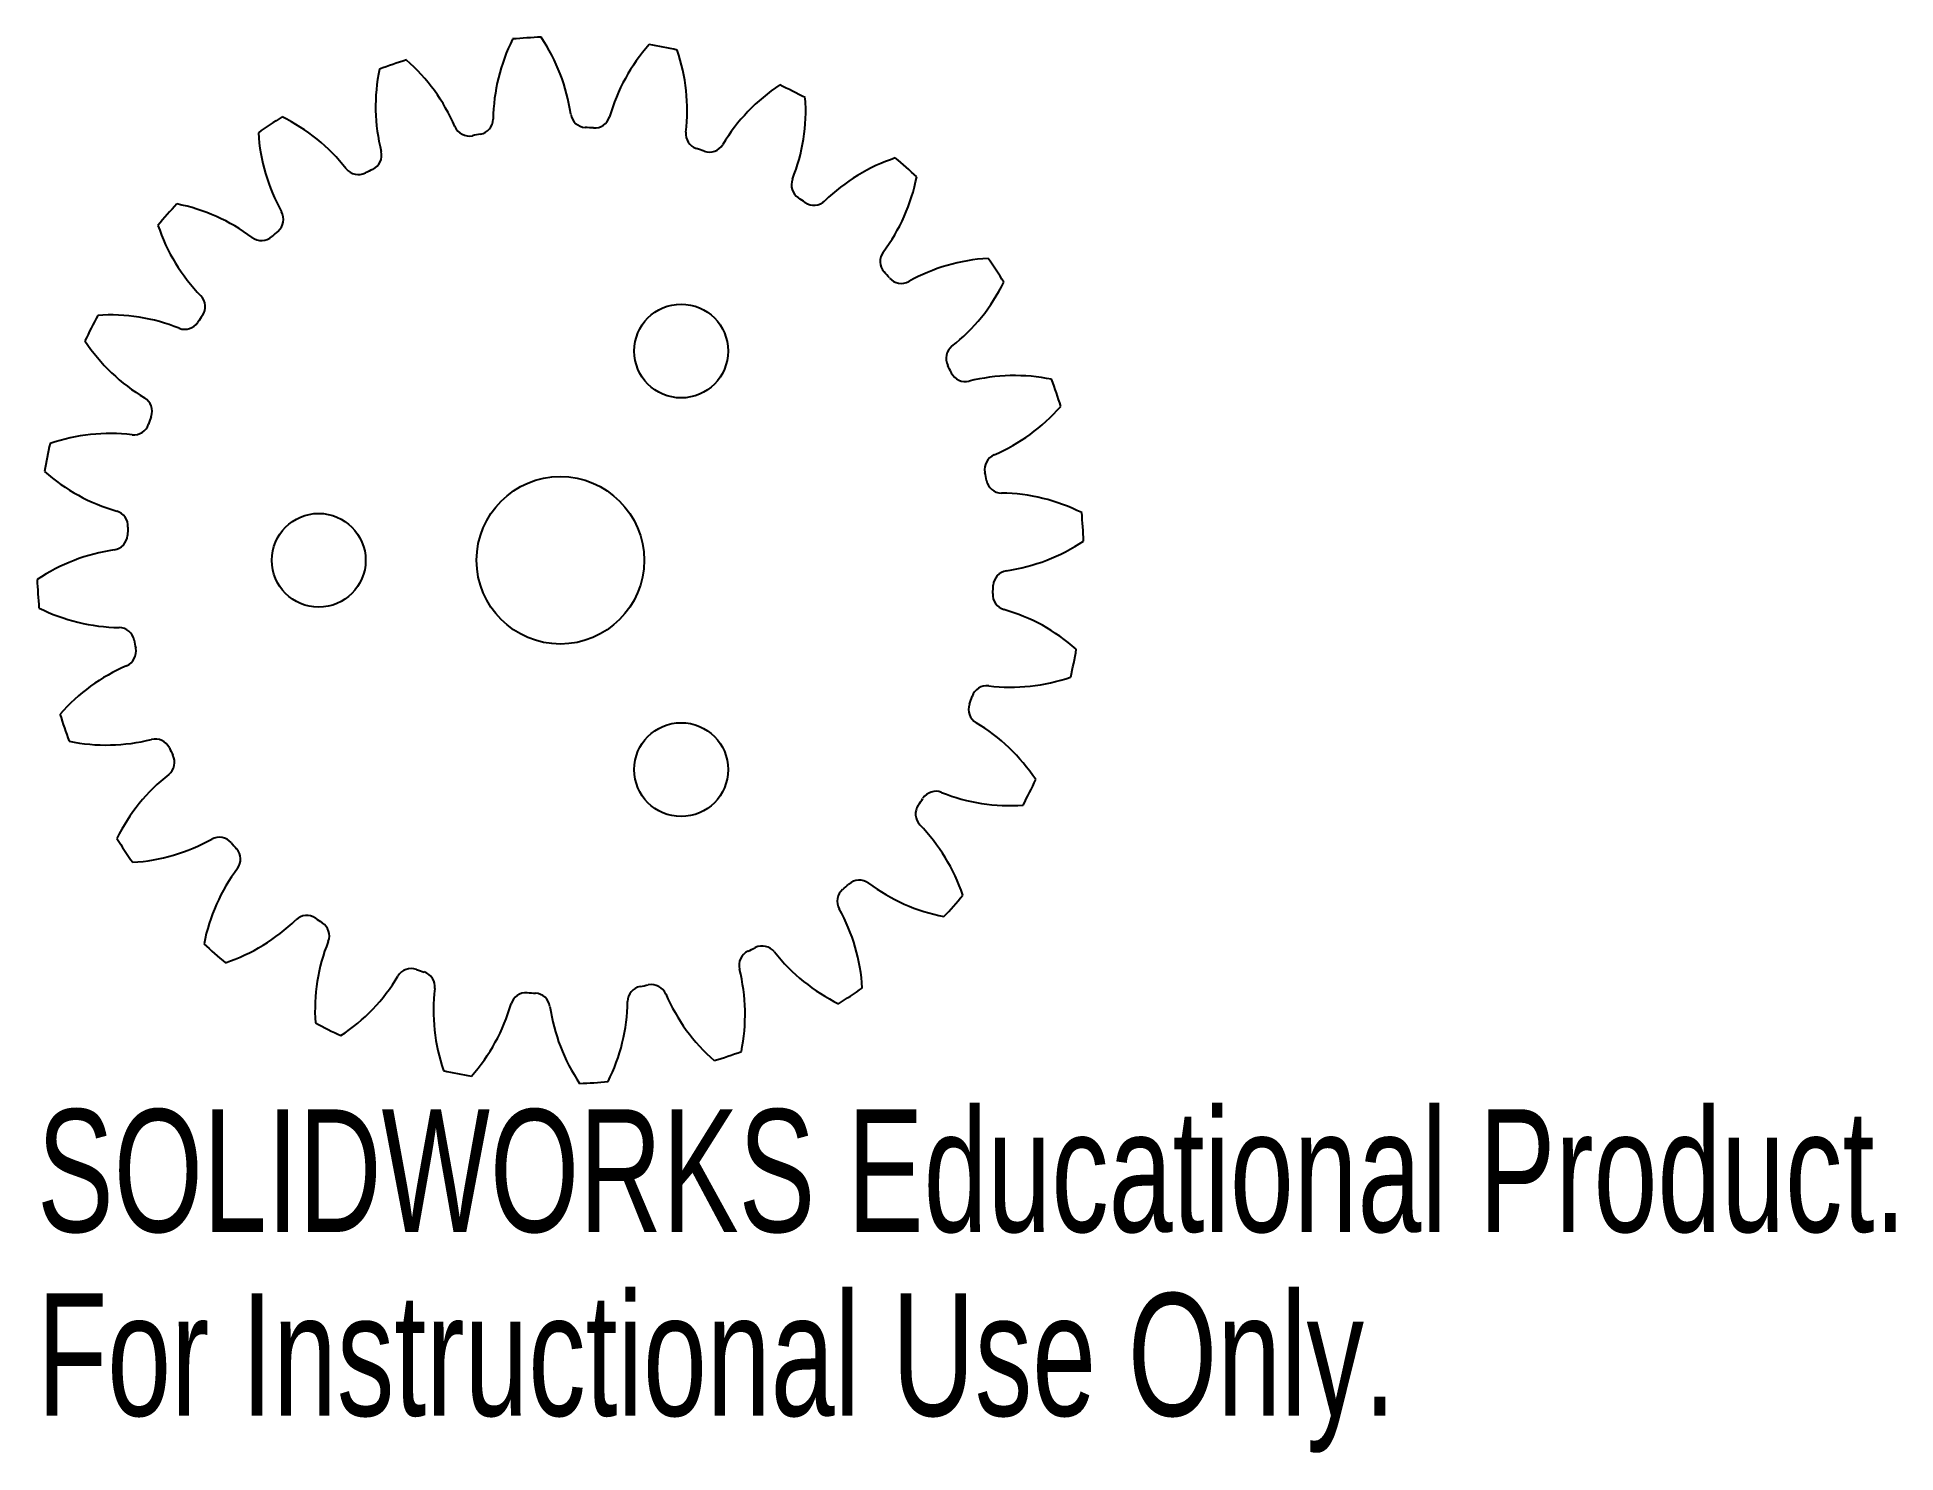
# Model space of a CAD drawing. Header units: inches. Extents: x -0.81 to 2.07, y -1.39 to 0.81.
import ezdxf

# ---------------------------------------------------------------- set-up
doc = ezdxf.new("R2010")
doc.units = ezdxf.units.IN
doc.header["$MEASUREMENT"] = 0
doc.styles.add('SLDTEXTSTYLE0', font='TXT', dxfattribs={"width": 0.7})

msp = doc.modelspace()

# ---------------------------------------------------------------- linework, layer by layer
at = {"color": 7, "linetype": 'Continuous', "lineweight": 25}
for centre, radius in [((0.1875, 0.3248), 0.0728), ((0, 0), 0.13), ((-0.375, 0), 0.0728), ((0.1875, -0.3248), 0.0728)]:
    msp.add_circle(centre, radius, dxfattribs=at)
for centre, radius, start, end in [((0.1844, 0.6802), 0.2888, 153.4931, 179.0796), ((0, 0), 0.8125, 92.1002, 95.2283), ((-0.2697, 0.6511), 0.2888, 8.2488, 33.8353), ((0.3542, 0.6093), 0.2888, 138.4931, 164.0796), ((0, 0), 0.8125, 77.1002, 80.2283), ((-0.092, 0.6987), 0.2888, 353.2488, 18.8353), ((0.0021, 0.7048), 0.2888, 168.4931, 194.0796), ((0, 0), 0.8125, 107.1002, 110.2283), ((-0.429, 0.5591), 0.2888, 23.2488, 48.8353), ((0.4998, 0.4969), 0.2888, 123.4931, 149.0796), ((0, 0), 0.8125, 62.1002, 65.2283), ((0.0401, 0.696), 0.0242, 188.2488, 266.7034), ((0.092, 0.6987), 0.2888, 338.2488, 3.8353), ((0, 0), 0.8125, 122.1002, 125.2283), ((-0.1804, 0.6813), 0.2888, 183.4931, 209.0796), ((-0.5591, 0.429), 0.2888, 38.2488, 63.8353), ((-0.1414, 0.6827), 0.0242, 203.2488, 281.7034), ((-0.1285, 0.6852), 0.0242, 280.6251, 359.0796), ((0, 0), 0.673, 85.6251, 86.7034), ((0.0532, 0.6952), 0.0242, 265.6251, 344.0796), ((0.2189, 0.6619), 0.0242, 173.2488, 251.7034), ((0, 0), 0.673, 100.6251, 101.7034), ((0, 0), 0.673, 70.6251, 71.7034), ((0.2313, 0.6577), 0.0242, 250.6251, 329.0796), ((-0.3133, 0.6228), 0.0242, 218.2488, 296.7034), ((0, 0), 0.673, 115.6251, 116.7034), ((-0.3015, 0.6286), 0.0242, 295.6251, 14.0796), ((0.6114, 0.3506), 0.2888, 108.4931, 134.0796), ((0, 0), 0.8125, 47.1002, 50.2283), ((0.3827, 0.5827), 0.0242, 158.2488, 236.7034), ((0.2697, 0.6511), 0.2888, 323.2488, 348.8353), ((0, 0), 0.8125, 137.1002, 140.2283), ((-0.6511, 0.2697), 0.2888, 53.2488, 78.8353), ((0, 0), 0.673, 55.6251, 56.7034), ((0.3936, 0.5754), 0.0242, 235.6251, 314.0796), ((-0.3506, 0.6114), 0.2888, 198.4931, 224.0796), ((-0.4539, 0.5292), 0.0242, 310.6251, 29.0796), ((-0.4638, 0.5205), 0.0242, 233.2488, 311.7034), ((0, 0), 0.673, 130.6251, 131.7034), ((0.5205, 0.4638), 0.0242, 143.2488, 221.7034), ((0.6813, 0.1804), 0.2888, 93.4931, 119.0796), ((0, 0), 0.8125, 32.1002, 35.2283), ((0, 0), 0.673, 40.6251, 41.7034), ((0.5292, 0.4539), 0.0242, 220.6251, 299.0796), ((-0.5754, 0.3936), 0.0242, 325.6251, 44.0796), ((0.429, 0.5591), 0.2888, 308.2488, 333.8353), ((0, 0), 0.8125, 152.1002, 155.2283), ((-0.6987, 0.092), 0.2888, 68.2488, 93.8353), ((0, 0), 0.673, 145.6251, 146.7034), ((-0.5827, 0.3827), 0.0242, 248.2488, 326.7034), ((-0.4969, 0.4998), 0.2888, 213.4931, 239.0796), ((0.6228, 0.3133), 0.0242, 128.2488, 206.7034), ((0, 0), 0.673, 25.6251, 26.7034), ((0.6286, 0.3015), 0.0242, 205.6251, 284.0796), ((0.7048, -0.0021), 0.2888, 78.4931, 104.0796), ((0, 0), 0.8125, 17.1002, 20.2283), ((-0.6577, 0.2313), 0.0242, 340.6251, 59.0796), ((0.5591, 0.429), 0.2888, 293.2488, 318.8353), ((-0.6619, 0.2189), 0.0242, 263.2488, 341.7034), ((0, 0), 0.673, 160.6251, 161.7034), ((0, 0), 0.8125, 167.1002, 170.2283), ((-0.6987, -0.092), 0.2888, 83.2488, 108.8353), ((0.6827, 0.1414), 0.0242, 113.2488, 191.7034), ((-0.6093, 0.3542), 0.2888, 228.4931, 254.0796), ((0, 0), 0.673, 10.6251, 11.7034), ((0.6852, 0.1285), 0.0242, 190.6251, 269.0796), ((0.6802, -0.1844), 0.2888, 63.4931, 89.0796), ((-0.6952, 0.0532), 0.0242, 355.6251, 74.0796), ((0, 0), 0.8125, 2.1002, 5.2283), ((-0.696, 0.0401), 0.0242, 278.2488, 356.7034), ((0, 0), 0.673, 175.6251, 176.7034), ((0.6511, 0.2697), 0.2888, 278.2488, 303.8353), ((-0.6511, -0.2697), 0.2888, 98.2488, 123.8353), ((0.696, -0.0401), 0.0242, 98.2488, 176.7034), ((0, 0), 0.8125, 182.1002, 185.2283), ((0, 0), 0.673, 355.6251, 356.7034), ((0.6952, -0.0532), 0.0242, 175.6251, 254.0796), ((-0.6802, 0.1844), 0.2888, 243.4931, 269.0796), ((0.6093, -0.3542), 0.2888, 48.4931, 74.0796), ((-0.6852, -0.1285), 0.0242, 10.6251, 89.0796), ((-0.6827, -0.1414), 0.0242, 293.2488, 11.7034), ((0, 0), 0.673, 190.6251, 191.7034), ((0, 0), 0.8125, 347.1002, 350.2283), ((-0.5591, -0.429), 0.2888, 113.2488, 138.8353), ((0.6619, -0.2189), 0.0242, 83.2488, 161.7034), ((0.6987, 0.092), 0.2888, 263.2488, 288.8353), ((0.6577, -0.2313), 0.0242, 160.6251, 239.0796), ((0, 0), 0.673, 340.6251, 341.7034), ((0, 0), 0.8125, 197.1002, 200.2283), ((0.4969, -0.4998), 0.2888, 33.4931, 59.0796), ((-0.7048, 0.0021), 0.2888, 258.4931, 284.0796), ((-0.6286, -0.3015), 0.0242, 25.6251, 104.0796), ((-0.6228, -0.3133), 0.0242, 308.2488, 26.7034), ((0, 0), 0.673, 205.6251, 206.7034), ((-0.429, -0.5591), 0.2888, 128.2488, 153.8353), ((0, 0), 0.8125, 332.1002, 335.2283), ((0, 0), 0.673, 325.6251, 326.7034), ((0.5827, -0.3827), 0.0242, 68.2488, 146.7034), ((0.6987, -0.092), 0.2888, 248.2488, 273.8353), ((0.5754, -0.3936), 0.0242, 145.6251, 224.0796), ((0, 0), 0.8125, 212.1002, 215.2283), ((-0.5292, -0.4539), 0.0242, 40.6251, 119.0796), ((0.3506, -0.6114), 0.2888, 18.4931, 44.0796), ((-0.6813, -0.1804), 0.2888, 273.4931, 299.0796), ((0, 0), 0.673, 220.6251, 221.7034), ((-0.5205, -0.4638), 0.0242, 323.2488, 41.7034), ((-0.2697, -0.6511), 0.2888, 143.2488, 168.8353), ((0.4539, -0.5292), 0.0242, 130.6251, 209.0796), ((0, 0), 0.673, 310.6251, 311.7034), ((0.4638, -0.5205), 0.0242, 53.2488, 131.7034), ((0.6511, -0.2697), 0.2888, 233.2488, 258.8353), ((0.1804, -0.6813), 0.2888, 3.4931, 29.0796), ((0, 0), 0.8125, 317.1002, 320.2283), ((-0.6114, -0.3506), 0.2888, 288.4931, 314.0796), ((-0.3936, -0.5754), 0.0242, 55.6251, 134.0796), ((0, 0), 0.673, 235.6251, 236.7034), ((-0.3827, -0.5827), 0.0242, 338.2488, 56.7034), ((0, 0), 0.8125, 227.1002, 230.2283), ((-0.092, -0.6987), 0.2888, 158.2488, 183.8353), ((0, 0), 0.673, 295.6251, 296.7034), ((0.3133, -0.6228), 0.0242, 38.2488, 116.7034), ((-0.2313, -0.6577), 0.0242, 70.6251, 149.0796), ((0.3015, -0.6286), 0.0242, 115.6251, 194.0796), ((-0.0021, -0.7048), 0.2888, 348.4931, 14.0796), ((0.5591, -0.429), 0.2888, 218.2488, 243.8353), ((-0.4998, -0.4969), 0.2888, 303.4931, 329.0796), ((0, 0), 0.673, 250.6251, 251.7034), ((-0.2189, -0.6619), 0.0242, 353.2488, 71.7034), ((0.1285, -0.6852), 0.0242, 100.6251, 179.0796), ((0, 0), 0.673, 280.6251, 281.7034), ((0.1414, -0.6827), 0.0242, 23.2488, 101.7034), ((0.092, -0.6987), 0.2888, 173.2488, 198.8353), ((-0.3542, -0.6093), 0.2888, 318.4931, 344.0796), ((-0.0532, -0.6952), 0.0242, 85.6251, 164.0796), ((0, 0), 0.673, 265.6251, 266.7034), ((-0.0401, -0.696), 0.0242, 8.2488, 86.7034), ((-0.1844, -0.6802), 0.2888, 333.4931, 359.0796), ((0.429, -0.5591), 0.2888, 203.2488, 228.8353), ((0, 0), 0.8125, 302.1002, 305.2283), ((0, 0), 0.8125, 242.1002, 245.2283), ((0.2697, -0.6511), 0.2888, 188.2488, 213.8353), ((0, 0), 0.8125, 287.1002, 290.2283), ((0, 0), 0.8125, 257.1002, 260.2283), ((0, 0), 0.8125, 272.1002, 275.2283)]:
    msp.add_arc(centre, radius, start, end, dxfattribs=at)

# ---------------------------------------------------------------- texts
at = {"color": 7, "linetype": 'Continuous', "char_height": 0.1903, "attachment_point": 1, "style": 'SLDTEXTSTYLE0'}
for s, insert in [('SOLIDWORKS Educational Product.', (-0.812, -0.8521)), ('For Instructional Use Only.', (-0.812, -1.1375))]:
    msp.add_mtext(s, dxfattribs=dict(at, insert=insert))

doc.saveas('drawing.dxf')
